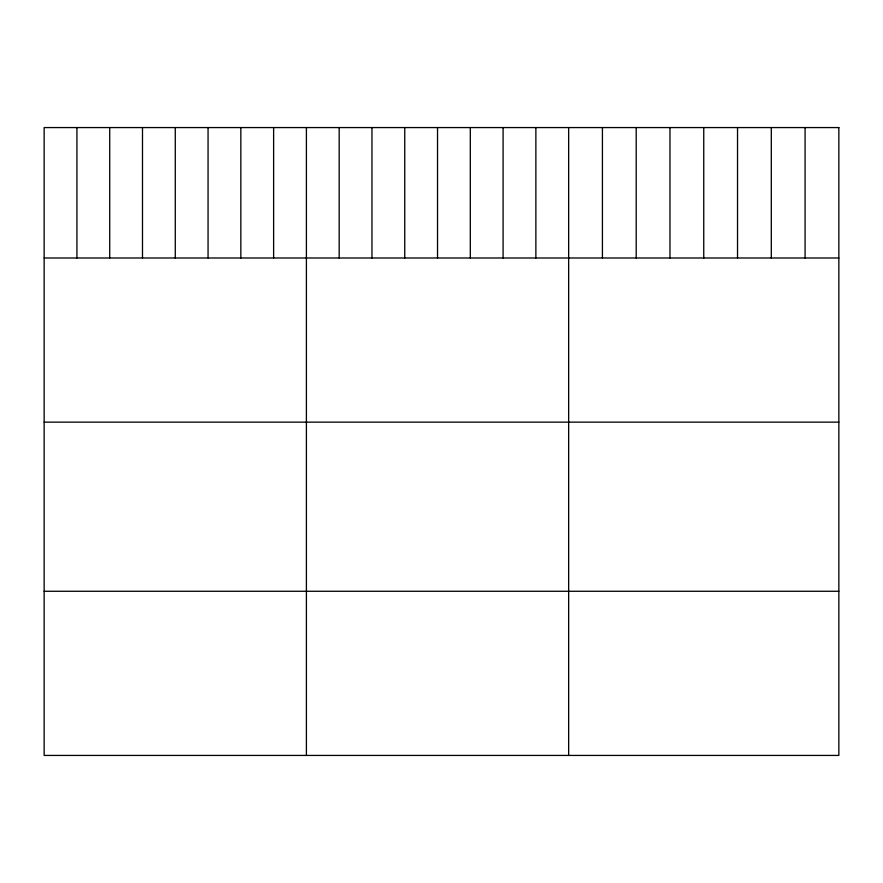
<?xml version="1.0" encoding="UTF-8"?>
<svg xmlns="http://www.w3.org/2000/svg" width="883" height="883" viewBox="0 0 883 883"><rect width="100%" height="100%" fill="white"/><g stroke="black" fill="none" stroke-linecap="round" stroke-linejoin="round"><path stroke-width="1.32" d="M44.15 257.991L838.85 257.991M44.15 422.14L838.85 422.14M44.15 591.268L838.85 591.268M805.075 127.571L805.075 257.991M771.3 127.571L771.3 257.991M737.526 127.571L737.526 257.991M703.751 127.571L703.751 257.991M669.976 127.571L669.976 257.991M636.202 127.571L636.202 257.991M602.427 127.571L602.427 257.991M568.652 127.571L568.652 755.429M535.871 127.571L535.871 257.991M503.089 127.571L503.089 257.991M470.308 127.571L470.308 257.991M437.526 127.571L437.526 257.991M404.745 127.571L404.745 257.991M371.964 127.571L371.964 257.991M339.182 127.571L339.182 257.991M306.401 127.571L306.401 755.429M273.62 127.571L273.62 257.991M240.838 127.571L240.838 257.991M208.057 127.571L208.057 257.991M175.276 127.571L175.276 257.991M142.494 127.571L142.494 257.991M109.713 127.571L109.713 257.991M76.931 127.571L76.931 257.991M838.85 127.571L44.15 127.571L44.15 755.429L838.85 755.429L838.85 127.571"/></g></svg>
